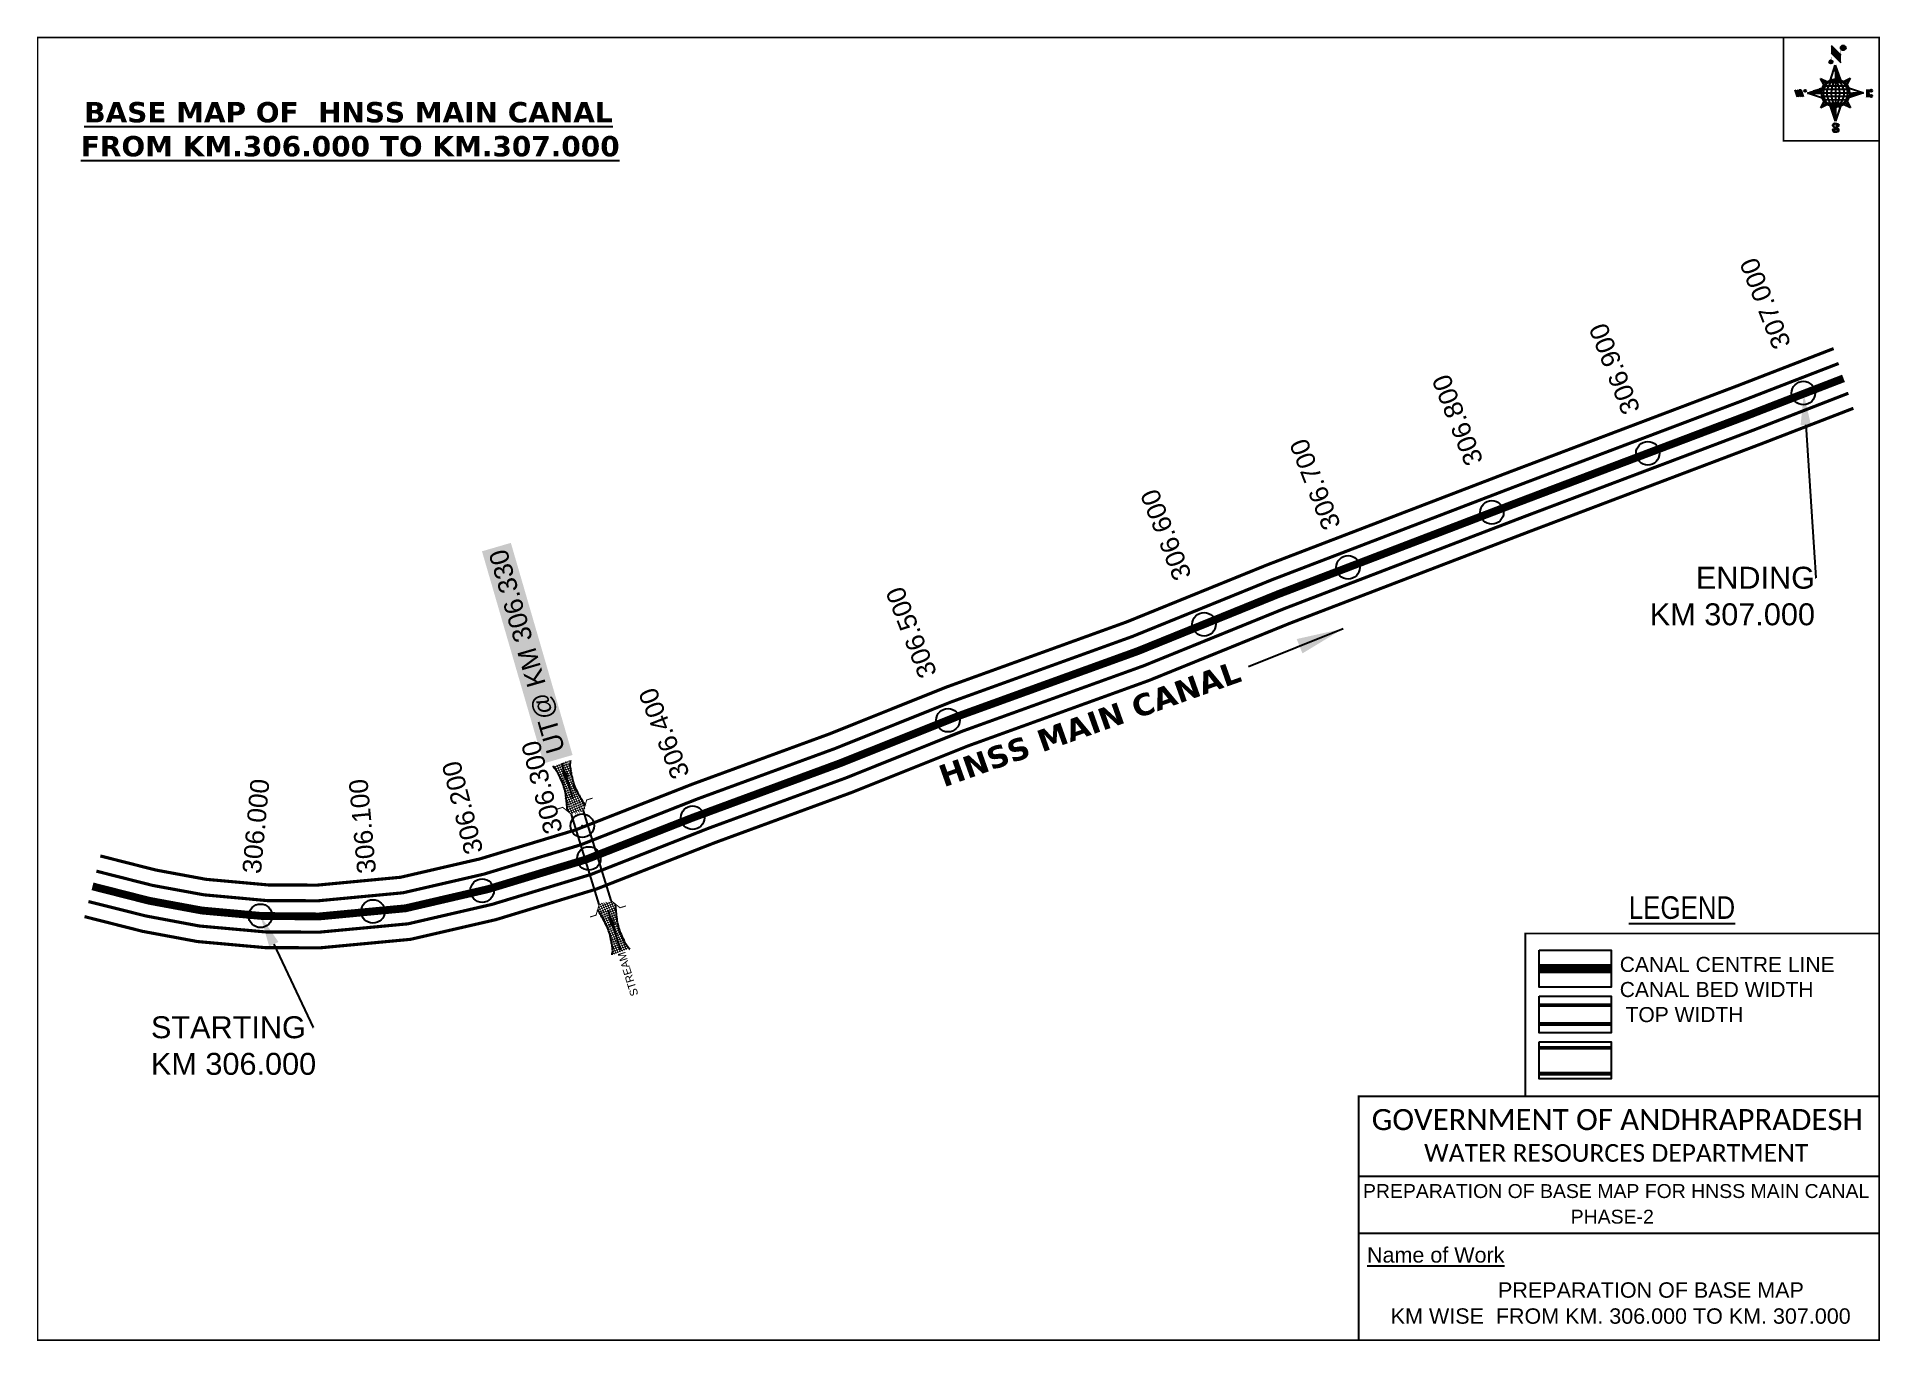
# Model space of a CAD drawing. Header units: inches. Extents: x 779330 to 780506, y 1575990 to 1576822.
import ezdxf
from ezdxf import colors
from ezdxf.entities.mleader import LeaderData, LeaderLine
from ezdxf.enums import TextEntityAlignment as Align
from ezdxf.math import Vec2, Vec3

# ---------------------------------------------------------------- set-up
doc = ezdxf.new("R2010")
doc.units = ezdxf.units.IN
doc.header["$LTSCALE"] = 15
doc.header["$MEASUREMENT"] = 0
doc.header["$PDMODE"] = 32
doc.header["$PDSIZE"] = 15
doc.linetypes.add('HIDDEN2', pattern=[0.1875, 0.125, -0.0625])
for name, color, linetype in [('AQUADUCT', 1, 'Continuous'), ('bord', 1, 'Continuous'), ('CANAL1', 7, 'Continuous'), ('CSMark', 72, 'Continuous'), ('DCBMS', 232, 'Continuous'), ('PAGE', 7, 'Continuous'), ('STRUCTURE', 5, 'Continuous'), ('TEXT', 6, 'Continuous')]:
    doc.layers.add(name, color=color, linetype=linetype)
doc.styles.add('ARIALN', font='ARIALN.TTF')
doc.styles.get("Standard").update_dxf_attribs({"font": 'arial.ttf'})
doc.dimstyles.get("Standard").update_dxf_attribs({"dimtxt": 20, "dimasz": 0.18, "dimexe": 0.18, "dimexo": 0.0625, "dimgap": 0.09, "dimtad": 0, "dimtih": 1, "dimtoh": 1, "dimdec": 4, "dimzin": 0, "dimdsep": 46, "dimtxsty": 'Standard', "dimcen": 0.09, "dimadec": 0, "dimazin": 0, "dimtfac": 1, "dimtdec": 4, "dimtofl": 0, "dimtmove": 0, "dimatfit": 3, "dimfxl": 1, "dimtolj": 1, "dimtzin": 0, "dimarcsym": 0})
pattern_1 = [(267.297113149, (-8720374.938, 50637915.138), (10.5367255337, -0.497431438), [])]
pattern_2 = [(357.297113149, (-8720374.938, 50637915.138), (0.497431438, 10.5367255337), [])]

# ---------------------------------------------------------------- blocks, each defined once
blk = doc.blocks.new('*X26')
at = {"color": 0, "linetype": 'Continuous'}
for p, q in [((6321.6, 240.5), (6322.3, 241.2)), ((6321.6, 240.3), (6322.3, 241)), ((6321.6, 240.1), (6322.3, 240.8)), ((6321.6, 239.9), (6322.4, 240.7)), ((6321.6, 239.8), (6322.4, 240.6)), ((6321.6, 239.6), (6322.5, 240.5)), ((6321.6, 239.4), (6322.5, 240.3)), ((6321.6, 239.2), (6322.6, 240.2)), ((6321.7, 239.1), (6322.6, 240.1)), ((6321.8, 240.8), (6322.4, 241.4)), ((6321.8, 239), (6322.7, 240)), ((6321.8, 239), (6322.8, 239.9)), ((6321.9, 238.9), (6322.9, 239.8)), ((6322, 238.8), (6323, 239.7)), ((6322.1, 241.3), (6322.4, 241.6)), ((6322.1, 238.7), (6323.1, 239.6)), ((6322.2, 238.6), (6323.1, 239.6)), ((6322.3, 238.5), (6323.2, 239.5)), ((6322.4, 238.5), (6323.3, 239.4)), ((6322.5, 238.4), (6323.4, 239.3)), ((6322.7, 238.4), (6323.6, 239.3)), ((6322.8, 238.3), (6323.7, 239.2)), ((6322.9, 238.3), (6323.8, 239.1)), ((6323.1, 238.2), (6323.9, 239.1)), ((6323.2, 238.2), (6324, 239)), ((6323.3, 238.2), (6324.2, 239)), ((6323.5, 238.1), (6324.3, 238.9)), ((6323.7, 238.1), (6324.4, 238.9)), ((6323.8, 238.1), (6324.6, 238.8)), ((6324.1, 238.2), (6324.7, 238.8)), ((6324.3, 238.3), (6324.9, 238.8)), ((6324.6, 238.3), (6325.1, 238.8)), ((6324.8, 238.4), (6325.2, 238.8)), ((6325.1, 238.5), (6325.4, 238.8)), ((6325.4, 238.6), (6325.6, 238.8))]:
    blk.add_line(p, q, dxfattribs=at)
blk = doc.blocks.new('*X25')
at = {"color": 0, "linetype": 'Continuous'}
for p, q in [((6324.4, 240.3), (6324.5, 240.4)), ((6324.6, 240.3), (6324.8, 240.5)), ((6324.7, 240.2), (6325, 240.5)), ((6324.8, 240.2), (6325.2, 240.6)), ((6325, 240.1), (6325.5, 240.6)), ((6325.1, 240.1), (6325.6, 240.6)), ((6325.2, 240), (6325.8, 240.6)), ((6325.3, 240), (6326, 240.6)), ((6325.4, 239.9), (6326.1, 240.6)), ((6325.5, 239.8), (6326.2, 240.5)), ((6325.6, 239.8), (6326.3, 240.5)), ((6325.7, 239.7), (6326.5, 240.4)), ((6325.9, 239.6), (6326.6, 240.3)), ((6326, 239.5), (6326.7, 240.3)), ((6326, 239.4), (6326.8, 240.2)), ((6326.1, 239.3), (6327, 240.2)), ((6326.2, 239.3), (6327.1, 240.1)), ((6326.3, 239.2), (6327.1, 240)), ((6326.4, 239.1), (6327.2, 239.9)), ((6326.5, 239), (6327.3, 239.8)), ((6326.5, 238.9), (6327.4, 239.7)), ((6326.6, 238.8), (6327.5, 239.6)), ((6326.7, 238.7), (6327.5, 239.5)), ((6326.8, 238.6), (6327.6, 239.4)), ((6326.8, 238.5), (6327.7, 239.3)), ((6326.8, 236.5), (6327.4, 237)), ((6326.9, 238.3), (6327.8, 239.2)), ((6326.9, 238.2), (6327.9, 239.1)), ((6326.9, 236.8), (6327.6, 237.4)), ((6327, 238.1), (6327.8, 239)), ((6327, 237.9), (6327.8, 238.8)), ((6327, 237.8), (6327.8, 238.6)), ((6327, 237.6), (6327.8, 238.4)), ((6327, 237.4), (6327.8, 238.2)), ((6327, 237.3), (6327.8, 238)), ((6327, 237.1), (6327.8, 237.9))]:
    blk.add_line(p, q, dxfattribs=at)
blk = doc.blocks.new('H')
at = {"layer": 'bord', "extrusion": (0.000427885, 0.004792, 0.999988)}
h = blk.add_hatch(dxfattribs=at)
h.set_pattern_fill('LINE', color=8, scale=84.387686, angle=-2.7029, style=0)
h.set_pattern_definition(pattern_2)
h.paths.add_polyline_path([(-492, 786, -0.090992), (-448, 775), (-486, 912)])
h = blk.add_hatch(dxfattribs=at)
h.set_pattern_fill('LINE', color=8, scale=84.387686, angle=-92.7029, style=0)
h.set_pattern_definition(pattern_1)
h.paths.add_polyline_path([(-625, 665, -0.090992), (-615, 710), (-751, 671)])
h = blk.add_hatch(dxfattribs=at)
h.set_pattern_fill('LINE', color=8, scale=84.387686, angle=-2.7029, style=0)
h.set_pattern_definition(pattern_2)
h.paths.add_polyline_path([(-504, 533, -0.090992), (-549, 543), (-510, 406)])
h = blk.add_hatch(dxfattribs=at)
h.set_pattern_fill('LINE', color=8, scale=84.387686, angle=-92.7029, style=0)
h.set_pattern_definition(pattern_1)
h.paths.add_polyline_path([(-246, 647), (-372, 653, -0.090992), (-382, 609)])
for p, q in [((-519, 1020, -1217), (-435, 927, -1216)), ((-516, 1087, -1217), (-432, 994, -1217)), ((-538, 774, -1216), (-487, 906, -1216)), ((-487, 906, -1216), (-493, 780, -1216)), ((-487, 906, -1216), (-448, 769, -1216)), ((-865, 701, -1215), (-847, 638, -1215)), ((-847, 700, -1215), (-829, 637, -1215)), ((-829, 699, -1215), (-811, 636, -1215)), ((-829, 699, -1215), (-811, 698, -1215)), ((-811, 698, -1215), (-794, 635, -1215)), ((-752, 665, -1215), (-615, 704, -1215)), ((-627, 794, -1216), (-567, 760, -1216)), ((-627, 794, -1216), (-584, 747, -1215)), ((-599, 731, -1215), (-627, 794, -1216)), ((-421, 753, -1216), (-359, 781, -1216)), ((-359, 781, -1216), (-405, 739, -1216)), ((-359, 781, -1216), (-392, 721, -1215)), ((-379, 693, -1215), (-246, 641, -1215)), ((-213, 669, -1215), (-217, 601, -1215)), ((-752, 665, -1215), (-625, 659, -1215)), ((-619, 614, -1215), (-752, 665, -1215)), ((-639, 526, -1214), (-606, 585, -1215)), ((-639, 526, -1214), (-593, 568, -1215)), ((-577, 553, -1215), (-639, 526, -1214)), ((-511, 400, -1214), (-549, 537, -1214)), ((-460, 533, -1215), (-511, 400, -1214)), ((-505, 527, -1214), (-511, 400, -1214)), ((-371, 513, -1214), (-431, 546, -1215)), ((-371, 513, -1214), (-414, 560, -1215)), ((-399, 576, -1215), (-371, 513, -1214)), ((-246, 641, -1215), (-383, 603, -1215)), ((-373, 647, -1215), (-246, 641, -1215)), ((-197, 600, -1215), (-194, 668, -1215))]:
    blk.add_line(p, q, dxfattribs=at)
at = {"layer": 'bord', "color": 8, "linetype": 'ByBlock', "extrusion": (0.000427885, 0.004792, 0.999988)}
for p, q in [((-375, 679, -1215), (-620, 691, -1215)), ((-386, 711, -1215), (-605, 722, -1215)), ((-411, 744, -1216), (-578, 752, -1216)), ((-493, 780, -1216), (-505, 527, -1214)), ((-373, 647, -1215), (-625, 659, -1215)), ((-378, 616, -1215), (-623, 628, -1215)), ((-392, 585, -1215), (-611, 595, -1215)), ((-420, 555, -1215), (-587, 562, -1215))]:
    blk.add_line(p, q, dxfattribs=at)
at = {"layer": 'bord', "extrusion": (0.000427885, 0.004792, 0.999988), "elevation": -1212}
for points, const_width in [([(-522, 960), (-516, 1093)], 1.61), ([(-434, 933), (-428, 1066)], 1.61), ([(-870, 707), (-846, 706)], 0.642), ([(-829, 643), (-821, 678)], 0.642), ([(-793, 641), (-782, 694)], 0.642), ([(-223, 676), (-174, 673)], 0.706), ([(-829, 643), (-855, 644)], 0.642), ([(-811, 642), (-784, 641)], 0.642), ([(-177, 605), (-226, 607)], 0.706), ([(-195, 645), (-185, 644)], 0.706)]:
    blk.add_lwpolyline(points, dxfattribs=dict(at, const_width=const_width))
for points, const_width in [([(-414, 1073, 1), (-398, 1058, 1)], 22.3), ([(-530, 950, 1), (-520, 939, 1)], 14.8), ([(-776, 697, 1), (-769, 690, 1)], 8.9), ([(-180, 618, 1), (-173, 611, 1)], 9.79), ([(-178, 667, 1), (-171, 660, 1)], 9.79), ([(-490, 362, 1), (-498, 369, 1)], 11.1), ([(-525, 322, 1), (-533, 329, 1)], 11.1)]:
    blk.add_lwpolyline(points, format="xyb", close=True, dxfattribs=dict(at, const_width=const_width))
for points in [[(-537, 317), (-531, 310), (-520, 307), (-505, 307), (-494, 310), (-486, 318), (-487, 326), (-491, 333), (-494, 336), (-503, 341), (-522, 347), (-530, 352), (-534, 355), (-537, 363), (-537, 373), (-530, 381), (-520, 384), (-504, 384), (-493, 380), (-487, 373)], [(-522, 348), (-526, 354), (-528, 361), (-528, 371), (-526, 375), (-521, 381), (-515, 384)], [(-505, 307), (-499, 312), (-497, 319), (-497, 327), (-501, 335), (-509, 343)]]:
    blk.add_lwpolyline(points, dxfattribs=at)
at = {"layer": 'bord', "extrusion": (0.000427885, 0.004792, 0.999988)}
for centre, radius in [((-406, 1065, -1212), 22.3), ((-525, 944, -1212), 14.8), ((-773, 694, -1212), 8.9), ((-498, 659, -1212), 127), ((-177, 615, -1212), 9.79), ((-174, 663, -1212), 9.79), ((-494, 365, -1212), 11.1), ((-529, 325, -1212), 11.1)]:
    blk.add_circle(centre, radius, dxfattribs=at)
at = {"layer": 'bord', "color": 8, "linetype": 'ByBlock', "extrusion": (0.000427885, 0.004792, 0.999988)}
for centre, radius, start, end in [((-482, 658, -1212), 128, 94.9254, 259.6691), ((-437, 656, -1212), 141, 113.2864, 241.308), ((-316, 651, -1212), 222, 142.5892, 212.0053), ((-560, 662, -1212), 141, 293.2864, 61.308), ((-681, 668, -1212), 222, 322.5892, 32.0053), ((-515, 660, -1212), 128, 274.9254, 79.6691)]:
    blk.add_arc(centre, radius, start, end, dxfattribs=at)
at = {"layer": 'bord', "extrusion": (0.000427885, 0.004792, 0.999988)}
for points in [[(-516, 1093, -1212), (-431, 1000, -1212), (-519, 1026, -1212), (-434, 933, -1212)], [(-864, 707, -1212), (-846, 706, -1212), (-846, 644, -1212), (-829, 643, -1212)], [(-829, 705, -1212), (-811, 704, -1212), (-811, 642, -1212), (-793, 641, -1212)], [(-193, 674, -1212), (-197, 606, -1212), (-213, 675, -1212), (-216, 607, -1212)]]:
    blk.add_solid(points, dxfattribs=at)
at = {"layer": 'bord', "extrusion": (0.000427885, 0.004792, 0.999988), "xscale": 7.977342409717546, "yscale": 7.977342408231451, "zscale": 7.977342408476333, "rotation": 138.0840426661453}
for name, p in [('*X25', (38301, -31929, -1212)), ('*X26', (38314, -31951, -1212))]:
    blk.add_blockref(name, p, dxfattribs=at)
blk = doc.blocks.new('UT')
at = {"layer": 'STRUCTURE'}
h = blk.add_hatch(dxfattribs=at)
h.set_pattern_fill('DASH', color=150, scale=8, angle=-39.6278, style=0)
h.set_pattern_definition([(320.372247933, (-4370.464, -6260.8811), (1.40800153113, 0.132407282), [1, -1])])
h.paths.add_polyline_path([(765163, 1700681.9), (765165.6, 1700680.6), (765167.2, 1700680.3), (765169.1, 1700680), (765172.4, 1700679.6), (765176.4, 1700679.3), (765179.5, 1700679.5), (765183.1, 1700679.9), (765187.7, 1700680.9), (765188.9, 1700681.2), (765193.1, 1700682.2), (765196.1, 1700680.2), (765196.1, 1700672.2), (765193.1, 1700670.2), (765190.5, 1700670.8), (765188.1, 1700671.3), (765185.5, 1700671.8), (765183.6, 1700672.1), (765181, 1700672.5), (765180.3, 1700672.5), (765178.5, 1700672.6), (765176.7, 1700672.6), (765174.6, 1700672.5), (765172.5, 1700672.3), (765170.4, 1700672), (765168.5, 1700671.7), (765166.1, 1700671.2), (765165, 1700670.8), (765163, 1700669.7)])
h.paths.add_polyline_path([(765259.1, 1700682.2), (765256.1, 1700680.2), (765256.1, 1700672.2), (765259.1, 1700670.2), (765261.9, 1700671), (765264.4, 1700671.6), (765266.4, 1700672), (765269.1, 1700672.5), (765272.7, 1700673), (765276.1, 1700673.1), (765278.6, 1700672.9), (765281.2, 1700672.7), (765283.9, 1700672.3), (765286.4, 1700671.9), (765288, 1700671.3), (765289.2, 1700670.6), (765289.1, 1700682.7), (765287.6, 1700681.8), (765285.7, 1700681.2), (765283, 1700680.7), (765281.2, 1700680.4), (765276.7, 1700679.9), (765272.7, 1700679.9), (765268.7, 1700680.3), (765264.8, 1700681), (765261.2, 1700681.7)])
at = {"layer": 'STRUCTURE', "color": 150, "const_width": 0.628}
for points in [[(765190.1, 1700688.2), (765190.1, 1700684.2), (765196.1, 1700680.2), (765256.1, 1700680.2), (765262.1, 1700684.2), (765262.1, 1700688.2)], [(765190.1, 1700664.2), (765190.1, 1700668.2), (765196.1, 1700672.2), (765256.1, 1700672.2), (765262.1, 1700668.2), (765262.1, 1700664.2)]]:
    blk.add_lwpolyline(points, dxfattribs=at)
at = {"layer": 'STRUCTURE', "color": 150}
for points in [[(765196.1, 1700680.2), (765256.1, 1700680.2)], [(765196.1, 1700672.2), (765256.1, 1700672.2)], [(765196.1, 1700672.2), (765256.1, 1700672.2)]]:
    blk.add_lwpolyline(points, dxfattribs=at)
at = {"layer": 'STRUCTURE', "color": 0}
blk.add_circle((765226.1, 1700676.2), 1.89, dxfattribs=at)
at = {"layer": 'STRUCTURE', "color": 150}
for points in [[(765163, 1700681.9), (765164.4, 1700681.1), (765167.9, 1700680.2), (765171.2, 1700679.8), (765176.1, 1700679.4), (765184.7, 1700680.3), (765193.1, 1700682.2)], [(765289.1, 1700682.7), (765287.8, 1700681.9), (765284.3, 1700680.9), (765280.9, 1700680.4), (765276.1, 1700679.8), (765267.4, 1700680.5), (765259.1, 1700682.2)], [(765163, 1700669.7), (765164.3, 1700670.6), (765167.8, 1700671.6), (765171.2, 1700672.1), (765176, 1700672.6), (765184.7, 1700672), (765193.1, 1700670.2)], [(765289.2, 1700670.6), (765287.8, 1700671.4), (765284.2, 1700672.3), (765280.9, 1700672.7), (765276.1, 1700673.1), (765267.4, 1700672.2), (765259.1, 1700670.2)]]:
    blk.add_spline(points, degree=3, dxfattribs=at)
at = {"layer": 'STRUCTURE', "color": 0}
blk.add_text('STREAM', height=5, dxfattribs=at).set_placement((765148.2, 1700675.8), align=Align.MIDDLE_CENTER)
for points in [[(765190.9, 1700676), (765164.2, 1700675.8)], [(765289.3, 1700676.7), (765265.4, 1700676.4)]]:
    blk.add_leader(points, dimstyle='Standard', override={"dimasz": 10, "dimgap": 0.09, "dimtad": 0}, dxfattribs=at)

msp = doc.modelspace()

# ---------------------------------------------------------------- linework, layer by layer
at = {"layer": 'CANAL1', "color": 200, "const_width": 2}
for points in [[(779370.4, 1576299.7), (779405.9, 1576290.7), (779437.8, 1576284.8), (779477.5, 1576281.2), (779509, 1576281.1), (779562, 1576286.1), (779612.6, 1576297.8), (779673.7, 1576316.3), (779748.5, 1576345.6), (779835.6, 1576377.5), (779910, 1576407.3), (780025.4, 1576449), (780114.8, 1576485.3), (780268, 1576544), (780415.3, 1576599.7), (780476.6, 1576623.4)], [(779360.3, 1576261), (779397.4, 1576251.6), (779432.3, 1576245.1), (779475.6, 1576241.2), (779510.9, 1576241.1), (779568.4, 1576246.5), (779623, 1576259.1), (779686.8, 1576278.5), (779762.7, 1576308.2), (779849.9, 1576340.2), (779924.2, 1576369.9), (780039.8, 1576411.7), (780129.5, 1576448.1), (780282.3, 1576506.6), (780429.6, 1576562.3), (780489.2, 1576585.3)]]:
    msp.add_lwpolyline(points, dxfattribs=at)
at = {"layer": 'CANAL1', "color": 5, "const_width": 2}
for points in [[(779367.9, 1576290), (779403.8, 1576280.9), (779436.5, 1576274.9), (779477, 1576271.2), (779509.5, 1576271.1), (779563.6, 1576276.2), (779615.2, 1576288.1), (779677, 1576306.8), (779752.1, 1576336.3), (779839.2, 1576368.2), (779913.5, 1576398), (780029, 1576439.7), (780118.4, 1576476), (780271.6, 1576534.7), (780418.8, 1576590.3), (780479.8, 1576613.9)], [(779362.8, 1576270.6), (779399.5, 1576261.4), (779433.7, 1576255), (779476.1, 1576251.2), (779510.4, 1576251.1), (779566.8, 1576256.4), (779620.4, 1576268.8), (779683.5, 1576287.9), (779759.2, 1576317.6), (779846.3, 1576349.5), (779920.6, 1576379.3), (780036.2, 1576421), (780125.8, 1576457.4), (780278.7, 1576516), (780426, 1576571.6), (780486, 1576594.9)]]:
    msp.add_lwpolyline(points, dxfattribs=at)
at = {"layer": 'CANAL1', "color": 1, "linetype": 'HIDDEN2', "ltscale": 8, "const_width": 5}
msp.add_lwpolyline([(779365.4, 1576280.3), (779401.6, 1576271.1), (779435.1, 1576264.9), (779473.4, 1576261.4), (779510, 1576261.1), (779565.2, 1576266.3), (779617.8, 1576278.5), (779655.1, 1576289.8), (779680.3, 1576297.4), (779748.4, 1576324.1), (779842.7, 1576358.9), (779917.1, 1576388.6), (780032.6, 1576430.4), (780075.3, 1576447.7), (780122.1, 1576466.7), (780275.2, 1576525.3), (780422.4, 1576581), (780457.5, 1576594.6), (780482.9, 1576604.4)], dxfattribs=at)
at = {"layer": 'CANAL1', "color": 1, "linetype": 'HIDDEN2', "ltscale": 100, "const_width": 2}
msp.add_lwpolyline([(779748.4, 1576324.1), (779749.7, 1576324.6)], dxfattribs=at)
at = {"layer": 'CANAL1', "color": 1, "linetype": 'HIDDEN2', "ltscale": 100, "const_width": 6, "elevation": -0.4}
msp.add_lwpolyline([(780334.7, 1576227.8), (780288.6, 1576227.8)], dxfattribs=at)
at = {"layer": 'CANAL1', "color": 5, "const_width": 2.4, "elevation": -0.4}
for points in [[(780334.7, 1576204.5), (780288.6, 1576204.5)], [(780334.7, 1576192.5), (780288.6, 1576192.5)]]:
    msp.add_lwpolyline(points, dxfattribs=at)
at = {"layer": 'CANAL1', "color": 200, "const_width": 2.4, "elevation": -0.4}
for points in [[(780334.7, 1576177.3), (780288.6, 1576177.3)], [(780334.7, 1576160.8), (780288.6, 1576160.8)]]:
    msp.add_lwpolyline(points, dxfattribs=at)
at = {"layer": 'CSMark', "color": 3}
for p in [(780457.3, 1576595), (780358, 1576556.6), (780258.5, 1576518.9), (780166.7, 1576483.8), (780074.8, 1576447.5), (780074.8, 1576447.5), (779911.4, 1576386.3), (779748.4, 1576324.1), (779682.2, 1576298.1), (779614.1, 1576277.6), (779472.6, 1576261.5), (779544.4, 1576264.3)]:
    msp.add_point(p, dxfattribs=at)
at = {"layer": 'CSMark'}
msp.add_point((779678, 1576319), dxfattribs=at)
at = {"layer": 'PAGE', "const_width": 1}
msp.add_lwpolyline([(779330.4, 1575990.8), (780505.7, 1575990.8), (780505.7, 1576821.8), (779330.4, 1576821.8), (779330.4, 1575990.8)], dxfattribs=at)
at = {"layer": 'PAGE'}
for points, const_width in [([(780505.7, 1576821.8), (780444.6, 1576821.8), (780444.6, 1576756), (780505.7, 1576756)], 1), ([(780279.8, 1576250.2), (780505.7, 1576250.2), (780505.7, 1576146.4), (780279.8, 1576146.4)], 1.2), ([(780173.5, 1576146.4), (780505.7, 1576146.4), (780505.7, 1575990.8), (780173.5, 1575990.8)], 1.2)]:
    msp.add_lwpolyline(points, close=True, dxfattribs=dict(at, const_width=const_width))
at = {"layer": 'PAGE', "elevation": -0.4}
for points in [[(780288.6, 1576239.5), (780334.7, 1576239.5), (780334.7, 1576216), (780288.6, 1576216)], [(780288.6, 1576210.3), (780334.7, 1576210.3), (780334.7, 1576186.8), (780288.6, 1576186.8)], [(780288.6, 1576181), (780334.7, 1576181), (780334.7, 1576157.5), (780288.6, 1576157.5)]]:
    msp.add_lwpolyline(points, close=True, dxfattribs=at)
at = {"layer": 'PAGE'}
for points in [[(780173.5, 1576095.4), (780505.7, 1576095.4)], [(780173.5, 1576059.1), (780505.7, 1576059.1)]]:
    msp.add_lwpolyline(points, dxfattribs=at)

# ---------------------------------------------------------------- block references
at = {"layer": 'AQUADUCT', "color": 1, "xscale": 0.0703495379661093, "yscale": 0.07034953800030053, "zscale": 0.07034953795990817, "rotation": 3.078330607406165}
msp.add_blockref('H', (780515.3, 1576742.4, 85.4), dxfattribs=at)
at = {"layer": 'STRUCTURE', "color": 0, "rotation": 107.1562056925921}
msp.add_blockref('UT', (2630411.6, 1346783.7), dxfattribs=at)

# ---------------------------------------------------------------- texts
at = {"layer": 'CANAL1', "insert": (779903.2, 1576356.3), "char_height": 14, "width": 205.129, "attachment_point": 1, "rotation": 19.5993}
msp.add_mtext('\\pi0.96322;{\\fVerdana|b1|i0|c0|p34;HNSS MAIN CANAL}', dxfattribs=at)
at = {"layer": 'CSMark', "color": 1}
for s, rotation, p in [('307.000', 111.4036, (780444, 1576623.9)), ('306.900', 111.4036, (780347.8, 1576582.2)), ('306.800', 111.4036, (780247.6, 1576549.5)), ('306.700', 111.4036, (780156.7, 1576508.5)), ('306.600', 111.4036, (780061.5, 1576476.3)), ('306.500', 111.4036, (779899, 1576414)), ('306.400', 111.4036, (779741.2, 1576349.6)), ('306.300', 104.4733, (779659.8, 1576314.1)), ('306.200', 104.4733, (779609.1, 1576301.1)), ('306.000', 84.7724, (779466.9, 1576288.5)), ('306.100', 95.3598, (779540.5, 1576288.4))]:
    msp.add_text(s, height=12, rotation=rotation, dxfattribs=at).set_placement(p, align=Align.MIDDLE_LEFT)
at = {"layer": 'PAGE', "extrusion": (0.000201441, 0.004807, 0.999988), "style": 'ARIALN'}
msp.add_text('%%ULEGEND', height=14.4, rotation=359.9999, dxfattribs=at).set_placement((780379.8, 1576247.8, 7734), align=Align.MIDDLE)
at = {"layer": 'PAGE', "extrusion": (0.000201441, 0.004807, 0.999988)}
for s, height, p in [('PREPARATION OF BASE MAP FOR HNSS MAIN CANAL', 8.878, (780176.2, 1576062.5, 7733.1)), ('%%UName of Work', 9.822, (780178.8, 1576021.3, 7731.8))]:
    msp.add_text(s, height=height, rotation=359.9999, dxfattribs=at).set_placement(p)
for s, height, p in [('PHASE-2', 8.88, (780335.3, 1576050.6, 7733.1)), ('PREPARATION OF BASE MAP', 9.822, (780360, 1576003.8, 7731.8)), ('KM WISE  FROM KM. 306.000 TO KM. 307.000', 9.822, (780340.7, 1575987.2, 7731.8))]:
    msp.add_text(s, height=height, rotation=359.9999, dxfattribs=at).set_placement(p, align=Align.MIDDLE_CENTER)
at = {"layer": 'PAGE', "extrusion": (0.000201441, 0.004807, 0.999988), "attachment_point": 1, "text_direction": (1, -1e-06, -0.000201)}
for s, insert, char_height, width in [('CANAL CENTRE LINE CANAL BED WIDTH {\\H2.3717x; }\\P TOP WIDTH{\\H1.9152x; }', (780340.1, 1576235.3, -0.4), 9.6, 168.926), ('\\pi3.5885;{\\fCalibri|b0|i0|c0|p34;\\H1.3333x;GOVERNMENT OF ANDHRAPRADESH\\P\\pi37.073;\\H0.83998x;WATER RESOURCES DEPARTMENT}', (780178.2, 1576138.2, -1.3), 10.059, 321.276)]:
    msp.add_mtext(s, dxfattribs=dict(at, insert=insert, char_height=char_height, width=width))
at = {"layer": 'STRUCTURE', "color": 5, "insert": (779655.8, 1576363.2), "char_height": 12, "width": 133.741, "attachment_point": 1, "rotation": 106.2191, "bg_fill": 1, "box_fill_scale": 1.3, "bg_fill_color": 7, "bg_fill_true_color": 16777215, "bg_fill_transparency": 4390977}
msp.add_mtext('\\pi0.71894;UT@ KM 306.330', dxfattribs=at)
at = {"layer": 'TEXT', "color": 1, "insert": (779338.4, 1576780.7), "char_height": 13, "width": 379.826, "attachment_point": 1}
msp.add_mtext('\\pi21.755;{\\fVerdana|b1|i0|c0|p34;\\LBASE MAP OF  HNSS MAIN CANAL \\P\\pi19.564;FROM KM.306.000 TO KM.307.000}', dxfattribs=at)

# ---------------------------------------------------------------- leaders
at = {"layer": 'CANAL1'}
msp.add_leader([(780163.6, 1576444.7), (780103.2, 1576420.4)], dimstyle='Standard', override={"dimasz": 30, "dimgap": 0.09, "dimtad": 0}, dxfattribs=at)
at = {"layer": 'DCBMS', "color": 5}
ml = msp.add_multileader_mtext('Standard', dxfattribs=at)
ml.set_content('STARTING\\PKM 306.000', color=5)
ml.set_leader_properties()
ml.build(insert=Vec2(0, 0))
ml.multileader.update_dxf_attribs({"dogleg_length": 0.36, "arrow_head_size": 20})
ctx = ml.context
ctx.base_point, ctx.char_height, ctx.arrow_head_size, ctx.landing_gap_size, ctx.plane_origin = Vec3(779402.6, 1576190.2), 14, 20, 0.09, Vec3(779573.5, 1576263)
notes = []
notes.append((ctx, [(0, (1, 1, 0), (779506.2, 1576190.2), (-1, 0), 0.36, [(0, [(779472.6, 1576261.5)], 0, [])])]))
ctx.mtext.insert, ctx.mtext.flow_direction = Vec3(779402.7, 1576197.4), 5
for ctx, leaders in notes:
    for number, flags, end, landing, length, lines in leaders:
        leader = LeaderData()
        leader.index, (leader.has_last_leader_line, leader.has_dogleg_vector, leader.attachment_direction) = number, flags
        leader.last_leader_point, leader.dogleg_vector, leader.dogleg_length = Vec3(end), Vec3(landing), length
        for number, points, colour, breaks in lines:
            line = LeaderLine()
            line.index, line.vertices, line.color, line.breaks = number, Vec3.list(points), colors.encode_raw_color(colour), breaks
            leader.lines.append(line)
        ctx.leaders.append(leader)

# ---------------------------------------------------------------- next in the draw order: leaders
ml = msp.add_multileader_mtext('Standard', dxfattribs=at)
ml.set_content('ENDING \\PKM 307.000', color=5)
ml.set_leader_properties()
ml.build(insert=Vec2(0, 0))
ml.multileader.update_dxf_attribs({"dogleg_length": 0.36, "arrow_head_size": 20})
ctx = ml.context
ctx.base_point, ctx.char_height, ctx.arrow_head_size, ctx.landing_gap_size, ctx.plane_origin = Vec3(780361.5, 1576477.1), 14, 20, 0.09, Vec3(780505.2, 1576689.4)
ctx.text_align_type = 2
notes = []
notes.append((ctx, [(0, (1, 1, 0), (780465.2, 1576477.1), (-1, 0), 0.36, [(0, [(780457.5, 1576594.6)], 0, [])])]))
ctx.mtext.insert, ctx.mtext.width, ctx.mtext.alignment, ctx.mtext.flow_direction = Vec3(780464.7, 1576484.2), 109.049, 3, 5
ctx.mtext.has_bg_fill, ctx.mtext.bg_color, ctx.mtext.bg_scale_factor, ctx.mtext.bg_transparency, ctx.mtext.use_window_bg_color = 1, -1027028792, 1.5, 0, 1
for ctx, leaders in notes:
    for number, flags, end, landing, length, lines in leaders:
        leader = LeaderData()
        leader.index, (leader.has_last_leader_line, leader.has_dogleg_vector, leader.attachment_direction) = number, flags
        leader.last_leader_point, leader.dogleg_vector, leader.dogleg_length = Vec3(end), Vec3(landing), length
        for number, points, colour, breaks in lines:
            line = LeaderLine()
            line.index, line.vertices, line.color, line.breaks = number, Vec3.list(points), colors.encode_raw_color(colour), breaks
            leader.lines.append(line)
        ctx.leaders.append(leader)

doc.saveas('drawing.dxf')
